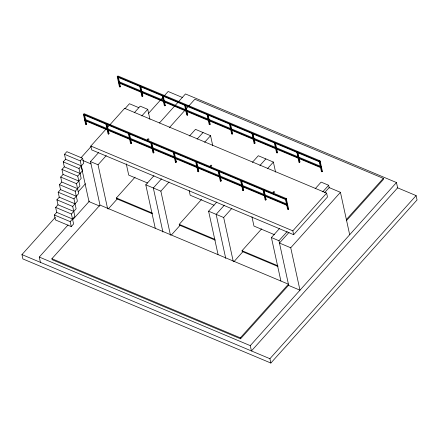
<?xml version="1.0" encoding="UTF-8"?>
<svg xmlns="http://www.w3.org/2000/svg" width="439" height="439" viewBox="0 0 439 439"><rect width="100%" height="100%" fill="white"/><g stroke="black" fill="none" stroke-linecap="round" stroke-linejoin="round"><path stroke-width="0.66" d="M84.54 114.755L86.609 124.242L86.203 124.698L85.638 124.462L83.432 114.338L84.096 113.668L286.074 198.466L286.201 199.048M119.715 83.372L120.407 86.532L120.001 86.988L119.435 86.746L117.229 76.627L117.893 75.958L319.872 160.756L319.998 161.338M118.667 82.285L320.646 167.083L320.772 167.665L118.793 82.867L118.667 82.285L119.156 81.742L252.968 137.923M64.489 154.287L66.832 151.669L82.614 158.292L83.695 163.264L79.004 168.499L81.171 178.437L76.479 183.672L78.647 193.615L73.955 198.851L76.123 208.788L71.425 214.023L73.593 223.961L71.25 226.579L55.468 219.955L54.387 214.984L56.73 212.366L55.649 207.4L57.992 204.783L56.911 199.811L59.26 197.193L58.173 192.222L60.522 189.604L59.435 184.638L61.784 182.02L60.697 177.049L63.046 174.431L61.959 169.459L64.308 166.842L63.227 161.876L65.57 159.258L64.489 154.287L80.266 160.91L82.433 170.853L77.741 176.088L79.909 186.026L75.217 191.261L77.385 201.199L72.693 206.434L74.855 216.378L70.163 221.613L71.25 226.579M107.297 127.694L124.649 108.329L326.627 193.127L327.472 196.985L293.669 234.695L91.691 149.897L90.851 146.039L105.925 129.22M81.105 157.661L91.136 146.467M124.879 108.817L129.439 103.73L138.834 107.676M80.266 160.91L82.614 158.292M141.879 96.168L142.285 95.718L142.851 95.954L142.445 96.41L141.879 96.168L139.673 86.049L140.239 86.285L142.445 96.41M108.642 134.12L106.436 123.996L105.876 123.76L108.082 133.884L108.642 134.12L109.048 133.665L106.979 124.177M99.966 205.008L90.5 161.607L98.709 152.448M134.279 112.763L140.206 106.15L147.745 109.316L149.929 119.331M107.648 208.832L98.04 164.773L106.249 155.615M141.819 115.929L147.745 109.316M397.174 187.651L416.106 195.596L417.05 199.937L270.863 363.042L22.894 258.933L21.95 254.598L55.298 217.387M78.142 191.903L85.451 183.749M148.497 113.41L168.137 91.493L182.651 97.584M131.085 143.542L128.879 133.418L128.314 133.182L130.52 143.306L131.085 143.542L131.491 143.087L129.423 133.599M164.883 105.832L162.677 95.707L162.117 95.472L164.323 105.59L164.883 105.832L165.289 105.376L163.22 95.889M40.432 262.357L39.28 257.056L68.061 224.944M72.627 219.846L89.534 200.991M159.428 123.002L185.467 93.951L396.466 182.536L397.619 187.837L251.432 350.942L250.274 345.641L396.466 182.536M51.901 258.725L99.982 205.079L288.434 284.198L240.352 337.843L240.567 338.809L52.109 259.685L51.901 258.725L240.352 337.843M169.3 127.738L194.845 99.241L383.296 178.36L383.505 179.326L346.558 220.548M153.529 152.964L151.323 142.84L150.758 142.604L152.964 152.728L153.529 152.964L153.935 152.509L153.244 149.348M187.327 115.254L185.121 105.13L184.556 104.894L186.762 115.018L187.327 115.254L187.733 114.798L185.664 105.311M152.377 213.777L116.571 198.746L116.401 197.973L135.086 177.131M108.246 208.986L117.367 198.812M155.241 228.209L145.781 184.814L153.99 175.66M189.56 135.975L195.487 129.357L210.561 135.689L212.745 145.704M175.408 162.15L175.814 161.695L176.374 161.931L175.968 162.386L175.408 162.15L173.202 152.026L173.762 152.262L175.968 162.386M209.205 124.44L209.612 123.985L210.177 124.221L209.771 124.676L209.205 124.44L206.999 114.316L207.565 114.552L209.771 124.676M161.53 178.821L153.321 187.98L162.924 232.039M197.095 139.136L203.027 132.523M170.464 235.205L160.861 191.146L169.064 181.987M204.634 142.302L210.561 135.689M198.126 168.192L198.818 171.353L198.412 171.808L197.846 171.572L198.252 171.117M230.546 124.155L232.615 133.643L232.209 134.098L231.649 133.862L232.055 133.407M215.192 240.149L179.386 225.119L179.222 224.345L201.545 199.438M171.523 234.854L180.188 225.185M220.29 180.994L220.696 180.539L221.261 180.775L220.855 181.23L220.29 180.994L218.084 170.87L218.649 171.106L220.855 181.23M254.088 143.284L254.494 142.829L255.059 143.065L254.653 143.52L254.088 143.284L251.882 133.16L252.447 133.396L254.653 143.52M218.062 254.582L208.602 211.192L216.806 202.033M252.376 162.348L258.302 155.735L273.382 162.062L275.566 172.077M224.345 205.194L216.136 214.353L225.745 258.412M259.915 165.514L265.842 158.896M241.774 181.34L243.7 190.197L243.294 190.652L242.734 190.416L243.14 189.961M275.571 143.63L277.503 152.487L277.097 152.942L276.532 152.706L276.938 152.251M233.285 261.578L223.676 217.519L231.885 208.36M267.45 168.675L273.382 162.062M265.172 199.838L265.579 199.383L266.144 199.619L265.738 200.074L265.172 199.838L262.966 189.714L263.532 189.95L265.738 200.074M298.975 162.128L299.382 161.673L299.941 161.909L299.535 162.364L298.975 162.128L296.769 152.004L297.329 152.24L299.535 162.364M285.41 199.136L285.816 198.686L286.382 198.922L288.588 209.041L288.182 209.496L287.616 209.26L285.41 199.136L285.976 199.372L288.182 209.496M319.208 161.426L319.614 160.976L320.179 161.212L322.385 171.331L321.979 171.786L321.414 171.55L319.208 161.426L319.773 161.662L321.979 171.786M285.586 199.01L83.608 114.211L83.734 114.793L285.712 199.591L285.586 199.01L286.074 198.466M319.389 161.3L117.411 76.501L117.537 77.083L319.515 161.881L319.389 161.3L319.872 160.756M285.976 199.372L286.382 198.922M319.773 161.662L320.179 161.212M278.013 266.522L242.207 251.492L242.037 250.718L261.628 228.862M233.883 261.737L243.003 251.558M286.848 204.793L84.87 119.995L84.996 120.577L286.974 205.375L286.848 204.793L287.336 204.25L287.463 204.832M280.878 280.955L271.417 237.565L279.627 228.406M315.197 188.721L321.123 182.108L328.663 185.269L329.245 187.941M324.602 192.672L329.162 187.585L340.434 192.315L290.733 247.772L299.98 290.184L288.708 285.454L278.957 240.726L287.166 231.567M322.731 191.887L328.663 185.269M289.038 232.357L279.462 243.041L290.733 247.772M293.669 234.695L292.829 230.837L326.627 193.127M346.349 219.582L383.296 178.36M240.567 338.809L288.642 285.163M270.863 363.042L269.914 358.701L416.106 195.596M140.079 85.6L140.645 85.835M184.962 104.444L185.527 104.68M297.176 151.554L297.735 151.79M117.229 76.627L117.795 76.863L120.001 86.988M254.23 138.45L297.779 156.734M299.047 157.266L320.503 166.277M119.842 86.296L120.407 86.532M164.729 105.14L165.289 105.376M187.168 114.563L187.733 114.798M321.82 171.095L322.385 171.331M106.282 123.31L106.842 123.546M151.164 142.154L151.729 142.39M218.49 170.42L219.056 170.656M263.373 189.264L263.938 189.5M83.432 114.338L83.997 114.574L86.203 124.698M263.982 194.444L85.358 119.452L85.484 120.028M265.244 194.976L286.705 203.987M86.044 124.007L86.609 124.242M108.488 133.429L109.048 133.665M130.926 142.851L131.491 143.087M153.37 152.273L153.935 152.509M288.022 208.805L288.588 209.041M90.851 146.039L292.829 230.837M214.045 205.243L190.175 195.218L189.16 190.57M274.693 234.772L253.967 226.069L251.937 216.762M147.564 183.019L128.72 175.106L126.256 163.813M90.5 161.607L98.04 164.773M145.781 184.814L160.861 191.146M208.602 211.192L223.676 217.519M271.417 237.565L278.957 240.726M82.867 160.504L91.005 163.923M65.57 159.258L81.352 165.882M63.227 161.876L79.004 168.499M64.308 166.842L80.09 173.471M61.959 169.459L77.741 176.088M63.046 174.431L78.822 181.055M116.401 197.973L152.207 213.008M179.222 224.345L215.028 239.381M242.037 250.718L277.843 265.754M60.697 177.049L76.479 183.672M61.784 182.02L77.56 188.644M59.435 184.638L75.217 191.261M60.522 189.604L76.298 196.233M99.626 206.072L88.985 201.6L81.182 165.816M58.173 192.222L73.955 198.851M59.26 197.193L75.036 203.817M56.911 199.811L72.693 206.434M57.992 204.783L73.774 211.406M55.649 207.4L71.425 214.023M56.73 212.366L72.512 218.995M54.387 214.984L70.163 221.613M39.28 257.056L250.274 345.641M21.95 254.598L269.914 358.701M340.434 192.315L349.685 234.728M321.134 166.54L321.26 167.122M297.872 152.421L299.941 161.909M277.097 152.942L274.891 142.818L274.326 142.582L276.532 152.706M252.99 133.577L255.059 143.065M264.075 190.131L266.144 199.619M232.209 134.098L230.003 123.974L229.443 123.738L231.649 133.862M243.294 190.652L241.088 180.528L240.528 180.292L242.734 190.416M208.108 114.733L210.177 124.221M219.193 171.287L221.261 180.775M196.749 161.865L197.852 166.924M198.412 171.808L196.206 161.684L195.64 161.448L197.846 171.572M174.305 152.443L176.374 161.931M140.782 86.467L142.851 95.954M151.867 143.021L152.97 148.08M118.338 77.044L119.441 82.104M119.156 81.742L119.282 82.318M273.365 192.617A0.774 0.549 -12.3 0 0 274.573 192.095A0.774 0.549 -12.3 0 0 273.497 191.645A0.774 0.549 -12.3 0 0 273.365 192.617M210.55 166.244A0.774 0.549 -12.3 0 0 211.752 165.722A0.774 0.549 -12.3 0 0 210.682 165.273A0.774 0.549 -12.3 0 0 210.55 166.244M147.729 139.871A0.774 0.549 -12.3 0 0 148.936 139.35A0.774 0.549 -12.3 0 0 147.861 138.9A0.774 0.549 -12.3 0 0 147.729 139.871"/></g></svg>
